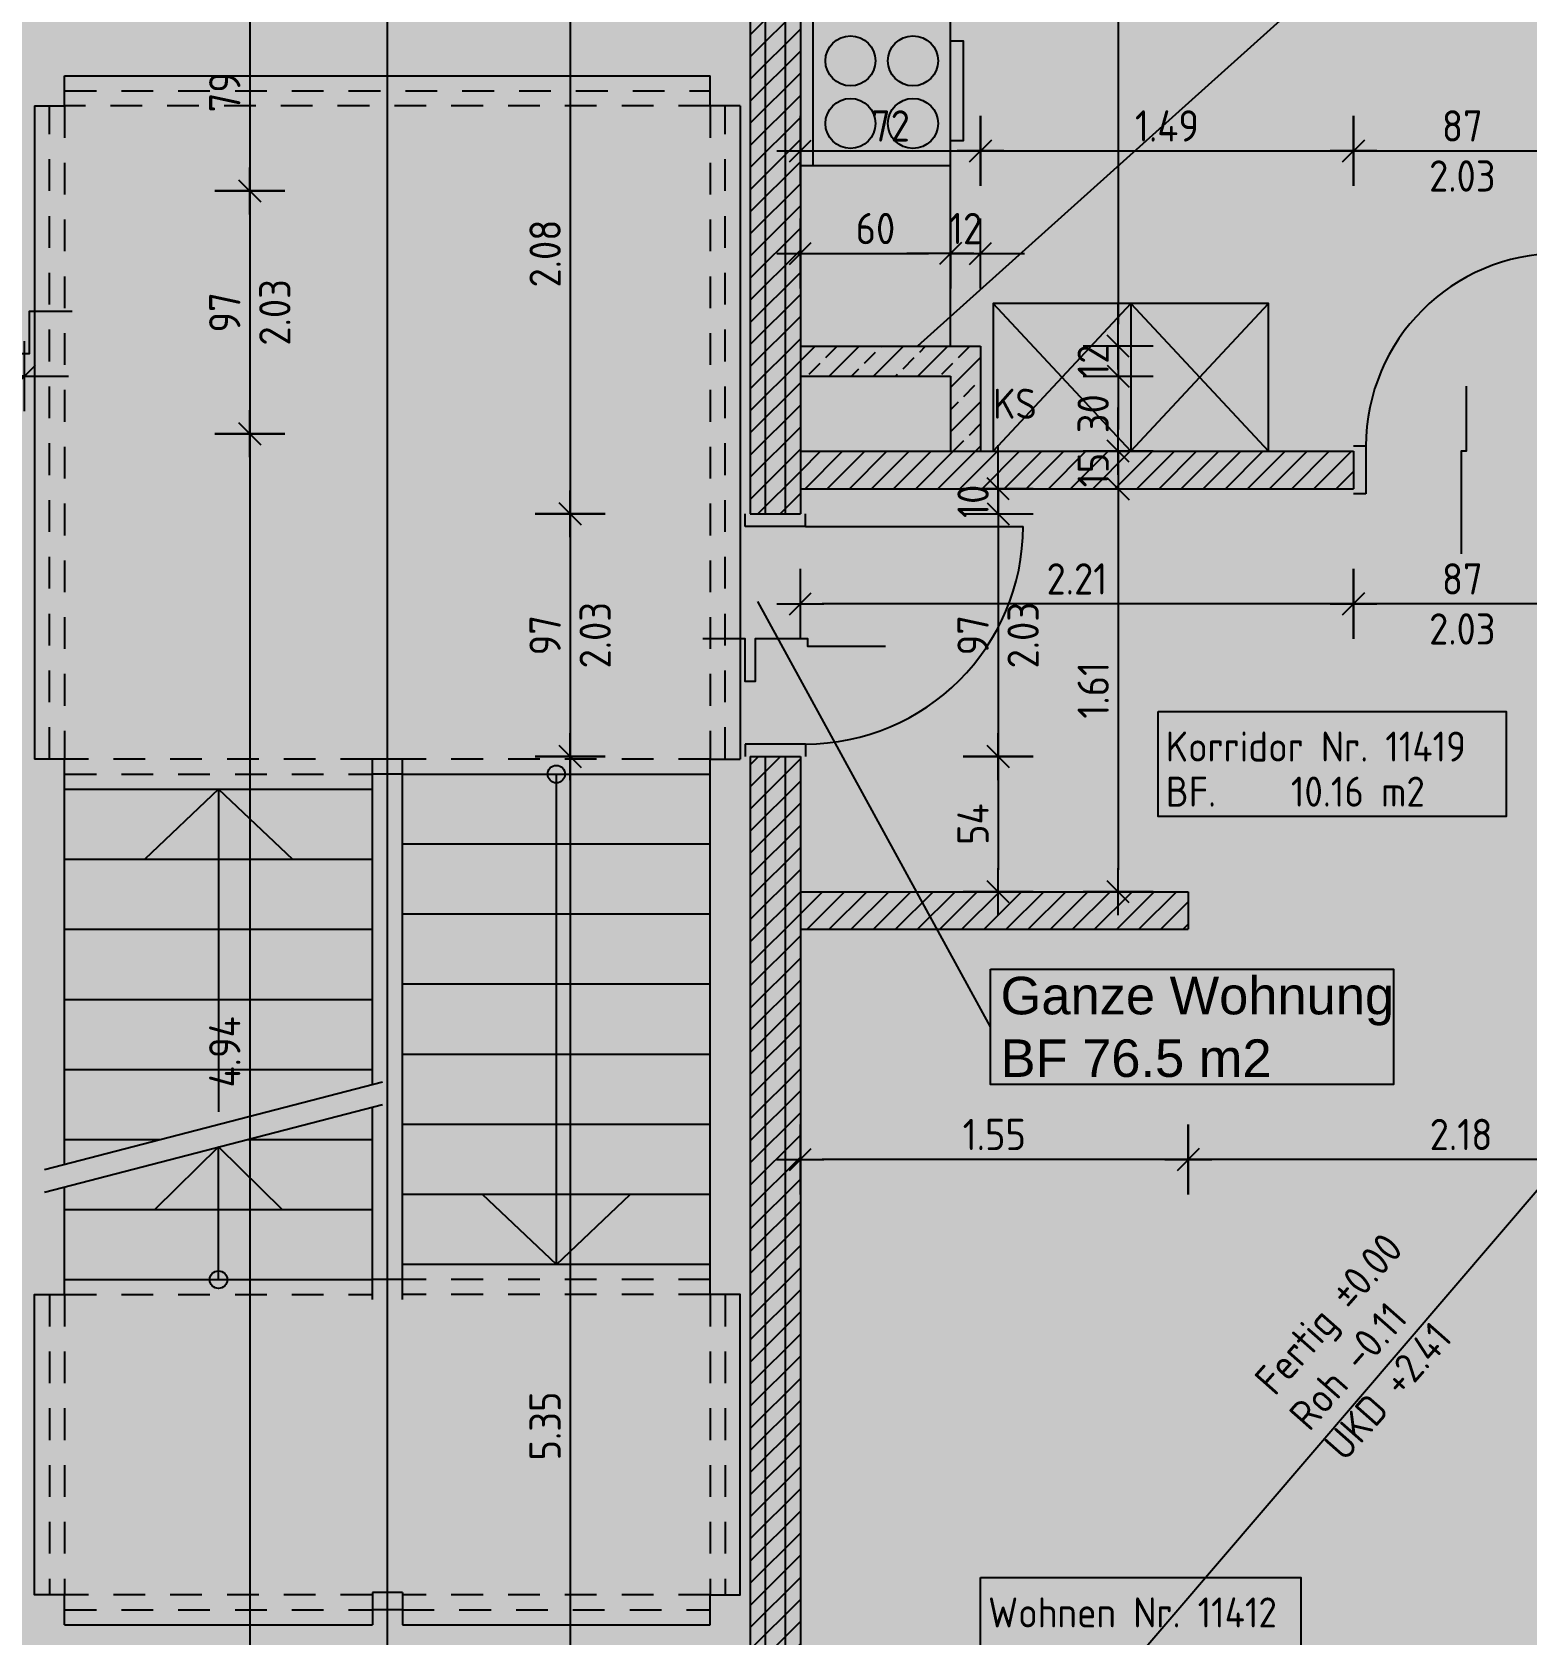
# Model space of a CAD drawing. Header units: metres. Extents: x 1586.5 to 1626.3, y 2286.8 to 2315.7.
# Drawn here: x 1610.22 to 1616.19, y 2297.66 to 2304.07 of the extents above; entities that cross this region are included whole.
import ezdxf

# ---------------------------------------------------------------- set-up
doc = ezdxf.new("R2010")
doc.units = ezdxf.units.M
doc.header["$LTSCALE"] = 0.02
doc.header["$MEASUREMENT"] = 0
doc.linetypes.add('VERDECKT', pattern=[9.525, 6.35, -3.175])
for name, color, linetype in [('BEM', 7, 'Continuous'), ('MOEBEL', 30, 'Continuous'), ('SCHRAFFUR', 8, 'Continuous'), ('SONSTIGES', 7, 'Continuous'), ('TEXT', 7, 'Continuous'), ('TREPPEN', 30, 'Continuous'), ('TUEREN', 35, 'Continuous'), ('WAND INNEN', 7, 'Continuous')]:
    doc.layers.add(name, color=color, linetype=linetype)
doc.layers.add('EBF', color=7, linetype='Continuous', true_color=0x61e5e5)
doc.styles.add('ARIAL', font='ariblk.ttf', dxfattribs={"height": 0.2})
doc.styles.add('SIMPLEX', font='isocp.shx')
doc.styles.add('TEXT', font='isocp.shx', dxfattribs={"height": 0.12})
doc.dimstyles.new('SIMPLEX 1', dxfattribs={"dimscale": 1.25, "dimtxt": 0.1, "dimasz": 0.07, "dimexe": 0.05, "dimexo": 0.05, "dimgap": 0.03, "dimtad": 1, "dimzin": 0, "dimdsep": 46, "dimtxsty": 'SIMPLEX', "dimblk": 'MCAD', "dimcen": 0.05, "dimdle": 0.05, "dimse1": 1, "dimse2": 1, "dimadec": 0, "dimazin": 0, "dimtfac": 1, "dimtix": 1, "dimtmove": 2, "dimatfit": 3, "dimfxl": 1, "dimtolj": 1, "dimtzin": 0, "dimarcsym": 1})
pattern_1 = [(45, (45.89, -0.57), (-0.0441941738, 0.0441941738), [])]

# ---------------------------------------------------------------- blocks, each defined once
blk = doc.blocks.new('MCAD')
at = {"color": 0}
for p, q in [((0, 1.6), (0, -1.6)), ((1.07, 0), (-1.07, 0)), ((0.5, 0.5), (-0.5, -0.5))]:
    blk.add_line(p, q, dxfattribs=at)
blk = doc.blocks.new('*D98')
at = {"layer": 'BEM', "color": 0, "lineweight": -2, "transparency": 16777216}
blk.add_line((1611.09, 2304.1325), (1611.09, 2303.5175), dxfattribs=at)
at = {"layer": 'Defpoints', "color": 0, "transparency": 16777216}
for p in [(1610.19, 2304.22), (1610.19, 2303.43), (1611.09, 2303.43)]:
    blk.add_point(p, dxfattribs=at)
at = {"layer": 'BEM', "color": 0, "lineweight": -2, "transparency": 16777216, "xscale": 0.08750000000000001, "yscale": 0.08750000000000001, "zscale": 0.08750000000000001}
for p, rotation in [((1611.09, 2304.22), 90), ((1611.09, 2303.43), 270)]:
    blk.add_blockref('MCAD', p, dxfattribs=dict(at, rotation=rotation))
at = {"layer": 'BEM', "color": 0, "transparency": 16777216, "insert": (1610.99, 2303.825), "char_height": 0.125, "attachment_point": 5, "rotation": 90, "style": 'SIMPLEX'}
blk.add_mtext('\\A1;79', dxfattribs=at)
blk = doc.blocks.new('*D99')
at = {"layer": 'BEM', "color": 0, "lineweight": -2, "transparency": 16777216}
blk.add_line((1611.09, 2303.3425), (1611.09, 2302.5475), dxfattribs=at)
at = {"layer": 'Defpoints', "color": 0, "transparency": 16777216}
for p in [(1610.19, 2303.43), (1610.19, 2302.46), (1611.09, 2302.46)]:
    blk.add_point(p, dxfattribs=at)
at = {"layer": 'BEM', "color": 0, "lineweight": -2, "transparency": 16777216, "xscale": 0.08750000000000001, "yscale": 0.08750000000000001, "zscale": 0.08750000000000001}
for p, rotation in [((1611.09, 2303.43), 90), ((1611.09, 2302.46), 270)]:
    blk.add_blockref('MCAD', p, dxfattribs=dict(at, rotation=rotation))
at = {"layer": 'BEM', "color": 0, "transparency": 16777216, "char_height": 0.125, "attachment_point": 5, "rotation": 90, "style": 'SIMPLEX'}
for s, insert in [('\\A1;97', (1610.99, 2302.945)), ('\\A1;2.03', (1611.19, 2302.945))]:
    blk.add_mtext(s, dxfattribs=dict(at, insert=insert))
blk = doc.blocks.new('*D100')
at = {"layer": 'BEM', "color": 0, "lineweight": -2, "transparency": 16777216}
blk.add_line((1611.09, 2302.3725), (1611.09, 2297.6075), dxfattribs=at)
at = {"layer": 'Defpoints', "color": 0, "transparency": 16777216}
for p in [(1610.19, 2302.46), (1610.19, 2297.52), (1611.09, 2297.52)]:
    blk.add_point(p, dxfattribs=at)
at = {"layer": 'BEM', "color": 0, "lineweight": -2, "transparency": 16777216, "xscale": 0.08750000000000001, "yscale": 0.08750000000000001, "zscale": 0.08750000000000001}
for p, rotation in [((1611.09, 2302.46), 90), ((1611.09, 2297.52), 270)]:
    blk.add_blockref('MCAD', p, dxfattribs=dict(at, rotation=rotation))
at = {"layer": 'BEM', "color": 0, "transparency": 16777216, "insert": (1610.99, 2299.99), "char_height": 0.125, "attachment_point": 5, "rotation": 90, "style": 'SIMPLEX'}
blk.add_mtext('\\A1;4.94', dxfattribs=at)
blk = doc.blocks.new('*D106')
at = {"layer": 'BEM', "color": 0, "lineweight": -2, "transparency": 16777216}
for p, q in [((1609.9025, 2302.69), (1609.815, 2302.69)), ((1610.19, 2302.69), (1609.99, 2302.69)), ((1610.2775, 2302.69), (1610.365, 2302.69))]:
    blk.add_line(p, q, dxfattribs=at)
at = {"layer": 'Defpoints', "color": 0, "transparency": 16777216}
for p in [(1609.99, 2302.69), (1609.99, 2302.46), (1610.19, 2302.46)]:
    blk.add_point(p, dxfattribs=at)
at = {"layer": 'BEM', "color": 0, "lineweight": -2, "transparency": 16777216, "xscale": 0.08750000000000001, "yscale": 0.08750000000000001, "zscale": 0.08750000000000001}
blk.add_blockref('MCAD', (1609.99, 2302.69), dxfattribs=at)
at = {"layer": 'BEM', "color": 0, "lineweight": -2, "transparency": 16777216, "xscale": 0.08750000000000001, "yscale": 0.08750000000000001, "zscale": 0.08750000000000001, "rotation": 180}
blk.add_blockref('MCAD', (1610.19, 2302.69), dxfattribs=at)
at = {"layer": 'BEM', "color": 0, "transparency": 16777216, "insert": (1610.09, 2302.79), "char_height": 0.125, "attachment_point": 5, "style": 'SIMPLEX'}
blk.add_mtext('\\A1;20', dxfattribs=at)
blk = doc.blocks.new('*D135')
at = {"layer": 'BEM', "color": 0, "lineweight": -2, "transparency": 16777216}
blk.add_line((1612.37, 2304.1325), (1612.37, 2302.2275), dxfattribs=at)
at = {"layer": 'Defpoints', "color": 0, "transparency": 16777216}
for p in [(1613.09, 2304.22), (1612.37, 2302.14), (1613.09, 2302.14)]:
    blk.add_point(p, dxfattribs=at)
at = {"layer": 'BEM', "color": 0, "lineweight": -2, "transparency": 16777216, "xscale": 0.08750000000000001, "yscale": 0.08750000000000001, "zscale": 0.08750000000000001}
for p, rotation in [((1612.37, 2304.22), 90), ((1612.37, 2302.14), 270)]:
    blk.add_blockref('MCAD', p, dxfattribs=dict(at, rotation=rotation))
at = {"layer": 'BEM', "color": 0, "transparency": 16777216, "insert": (1612.27, 2303.18), "char_height": 0.125, "attachment_point": 5, "rotation": 90, "style": 'SIMPLEX'}
blk.add_mtext('\\A1;2.08', dxfattribs=at)
blk = doc.blocks.new('*D136')
at = {"layer": 'BEM', "color": 0, "lineweight": -2, "transparency": 16777216}
blk.add_line((1612.37, 2302.0525), (1612.37, 2301.2575), dxfattribs=at)
at = {"layer": 'Defpoints', "color": 0, "transparency": 16777216}
for p in [(1613.09, 2302.14), (1612.37, 2301.17), (1613.09, 2301.17)]:
    blk.add_point(p, dxfattribs=at)
at = {"layer": 'BEM', "color": 0, "lineweight": -2, "transparency": 16777216, "xscale": 0.08750000000000001, "yscale": 0.08750000000000001, "zscale": 0.08750000000000001}
for p, rotation in [((1612.37, 2302.14), 90), ((1612.37, 2301.17), 270)]:
    blk.add_blockref('MCAD', p, dxfattribs=dict(at, rotation=rotation))
at = {"layer": 'BEM', "color": 0, "transparency": 16777216, "char_height": 0.125, "attachment_point": 5, "rotation": 90, "style": 'SIMPLEX'}
for s, insert in [('\\A1;2.03', (1612.47, 2301.655)), ('\\A1;97', (1612.27, 2301.655))]:
    blk.add_mtext(s, dxfattribs=dict(at, insert=insert))
blk = doc.blocks.new('*D137')
at = {"layer": 'BEM', "color": 0, "lineweight": -2, "transparency": 16777216}
blk.add_line((1612.37, 2301.0825), (1612.37, 2295.9075), dxfattribs=at)
at = {"layer": 'Defpoints', "color": 0, "transparency": 16777216}
for p in [(1613.09, 2301.17), (1612.37, 2295.82), (1613.09, 2295.82)]:
    blk.add_point(p, dxfattribs=at)
at = {"layer": 'BEM', "color": 0, "lineweight": -2, "transparency": 16777216, "xscale": 0.08750000000000001, "yscale": 0.08750000000000001, "zscale": 0.08750000000000001}
for p, rotation in [((1612.37, 2301.17), 90), ((1612.37, 2295.82), 270)]:
    blk.add_blockref('MCAD', p, dxfattribs=dict(at, rotation=rotation))
at = {"layer": 'BEM', "color": 0, "transparency": 16777216, "insert": (1612.27, 2298.495), "char_height": 0.125, "attachment_point": 5, "rotation": 90, "style": 'SIMPLEX'}
blk.add_mtext('\\A1;5.35', dxfattribs=at)
blk = doc.blocks.new('*D154')
at = {"layer": 'BEM', "color": 0, "lineweight": -2, "transparency": 16777216}
blk.add_line((1614.56, 2305.6525), (1614.56, 2302.8975), dxfattribs=at)
at = {"layer": 'Defpoints', "color": 0, "transparency": 16777216}
for p in [(1613.29, 2305.74), (1613.29, 2302.81), (1614.56, 2302.81)]:
    blk.add_point(p, dxfattribs=at)
at = {"layer": 'BEM', "color": 0, "lineweight": -2, "transparency": 16777216, "xscale": 0.08750000000000001, "yscale": 0.08750000000000001, "zscale": 0.08750000000000001}
for p, rotation in [((1614.56, 2305.74), 90), ((1614.56, 2302.81), 270)]:
    blk.add_blockref('MCAD', p, dxfattribs=dict(at, rotation=rotation))
at = {"layer": 'BEM', "color": 0, "transparency": 16777216, "insert": (1614.46, 2304.275), "char_height": 0.125, "attachment_point": 5, "rotation": 90, "style": 'SIMPLEX'}
blk.add_mtext('\\A1;2.93', dxfattribs=at)
blk = doc.blocks.new('*D155')
at = {"layer": 'BEM', "color": 0, "lineweight": -2, "transparency": 16777216}
for p, q in [((1614.56, 2302.8975), (1614.56, 2302.985)), ((1614.56, 2302.81), (1614.56, 2302.69)), ((1614.56, 2302.6025), (1614.56, 2302.515))]:
    blk.add_line(p, q, dxfattribs=at)
at = {"layer": 'Defpoints', "color": 0, "transparency": 16777216}
for p in [(1613.29, 2302.81), (1613.89, 2302.69), (1614.56, 2302.69)]:
    blk.add_point(p, dxfattribs=at)
at = {"layer": 'BEM', "color": 0, "lineweight": -2, "transparency": 16777216, "xscale": 0.08750000000000001, "yscale": 0.08750000000000001, "zscale": 0.08750000000000001}
for p, rotation in [((1614.56, 2302.81), 270), ((1614.56, 2302.69), 90)]:
    blk.add_blockref('MCAD', p, dxfattribs=dict(at, rotation=rotation))
at = {"layer": 'BEM', "color": 0, "transparency": 16777216, "insert": (1614.46, 2302.75), "char_height": 0.125, "attachment_point": 5, "rotation": 90, "style": 'SIMPLEX'}
blk.add_mtext('\\A1;12', dxfattribs=at)
blk = doc.blocks.new('*D156')
at = {"layer": 'BEM', "color": 0, "lineweight": -2, "transparency": 16777216}
blk.add_line((1614.56, 2302.6025), (1614.56, 2302.4775), dxfattribs=at)
at = {"layer": 'Defpoints', "color": 0, "transparency": 16777216}
for p in [(1613.89, 2302.69), (1613.29, 2302.39), (1614.56, 2302.39)]:
    blk.add_point(p, dxfattribs=at)
at = {"layer": 'BEM', "color": 0, "lineweight": -2, "transparency": 16777216, "xscale": 0.08750000000000001, "yscale": 0.08750000000000001, "zscale": 0.08750000000000001}
for p, rotation in [((1614.56, 2302.69), 90), ((1614.56, 2302.39), 270)]:
    blk.add_blockref('MCAD', p, dxfattribs=dict(at, rotation=rotation))
at = {"layer": 'BEM', "color": 0, "transparency": 16777216, "insert": (1614.46, 2302.54), "char_height": 0.125, "attachment_point": 5, "rotation": 90, "style": 'SIMPLEX'}
blk.add_mtext('\\A1;30', dxfattribs=at)
blk = doc.blocks.new('*D157')
at = {"layer": 'BEM', "color": 0, "lineweight": -2, "transparency": 16777216}
for p, q in [((1614.56, 2302.4775), (1614.56, 2302.565)), ((1614.56, 2302.39), (1614.56, 2302.24)), ((1614.56, 2302.1525), (1614.56, 2302.065))]:
    blk.add_line(p, q, dxfattribs=at)
at = {"layer": 'Defpoints', "color": 0, "transparency": 16777216}
for p in [(1613.29, 2302.39), (1613.29, 2302.24), (1614.56, 2302.24)]:
    blk.add_point(p, dxfattribs=at)
at = {"layer": 'BEM', "color": 0, "lineweight": -2, "transparency": 16777216, "xscale": 0.08750000000000001, "yscale": 0.08750000000000001, "zscale": 0.08750000000000001}
for p, rotation in [((1614.56, 2302.39), 270), ((1614.56, 2302.24), 90)]:
    blk.add_blockref('MCAD', p, dxfattribs=dict(at, rotation=rotation))
at = {"layer": 'BEM', "color": 0, "transparency": 16777216, "insert": (1614.46, 2302.315), "char_height": 0.125, "attachment_point": 5, "rotation": 90, "style": 'SIMPLEX'}
blk.add_mtext('\\A1;15', dxfattribs=at)
blk = doc.blocks.new('*D158')
at = {"layer": 'BEM', "color": 0, "lineweight": -2, "transparency": 16777216}
blk.add_line((1614.56, 2302.1525), (1614.56, 2300.7175), dxfattribs=at)
at = {"layer": 'Defpoints', "color": 0, "transparency": 16777216}
for p in [(1613.29, 2302.24), (1613.29, 2300.63), (1614.56, 2300.63)]:
    blk.add_point(p, dxfattribs=at)
at = {"layer": 'BEM', "color": 0, "lineweight": -2, "transparency": 16777216, "xscale": 0.08750000000000001, "yscale": 0.08750000000000001, "zscale": 0.08750000000000001}
for p, rotation in [((1614.56, 2302.24), 90), ((1614.56, 2300.63), 270)]:
    blk.add_blockref('MCAD', p, dxfattribs=dict(at, rotation=rotation))
at = {"layer": 'BEM', "color": 0, "transparency": 16777216, "insert": (1614.46, 2301.435), "char_height": 0.125, "attachment_point": 5, "rotation": 90, "style": 'SIMPLEX'}
blk.add_mtext('\\A1;1.61', dxfattribs=at)
blk = doc.blocks.new('*D159')
at = {"layer": 'BEM', "color": 0, "lineweight": -2, "transparency": 16777216}
blk.add_line((1613.3775, 2303.59), (1613.9225, 2303.59), dxfattribs=at)
at = {"layer": 'Defpoints', "color": 0, "transparency": 16777216}
for p in [(1614.01, 2303.59), (1613.29, 2302.81), (1614.01, 2302.81)]:
    blk.add_point(p, dxfattribs=at)
at = {"layer": 'BEM', "color": 0, "lineweight": -2, "transparency": 16777216, "xscale": 0.08750000000000001, "yscale": 0.08750000000000001, "zscale": 0.08750000000000001, "rotation": 180}
blk.add_blockref('MCAD', (1613.29, 2303.59), dxfattribs=at)
at = {"layer": 'BEM', "color": 0, "lineweight": -2, "transparency": 16777216, "xscale": 0.08750000000000001, "yscale": 0.08750000000000001, "zscale": 0.08750000000000001}
blk.add_blockref('MCAD', (1614.01, 2303.59), dxfattribs=at)
at = {"layer": 'BEM', "color": 0, "transparency": 16777216, "insert": (1613.65, 2303.69), "char_height": 0.125, "attachment_point": 5, "style": 'SIMPLEX'}
blk.add_mtext('\\A1;72', dxfattribs=at)
blk = doc.blocks.new('*D160')
at = {"layer": 'BEM', "color": 0, "lineweight": -2, "transparency": 16777216}
blk.add_line((1614.0975, 2303.59), (1615.4125, 2303.59), dxfattribs=at)
at = {"layer": 'Defpoints', "color": 0, "transparency": 16777216}
for p in [(1615.5, 2303.59), (1614.01, 2302.81), (1615.5, 2302.39)]:
    blk.add_point(p, dxfattribs=at)
at = {"layer": 'BEM', "color": 0, "lineweight": -2, "transparency": 16777216, "xscale": 0.08750000000000001, "yscale": 0.08750000000000001, "zscale": 0.08750000000000001, "rotation": 180}
blk.add_blockref('MCAD', (1614.01, 2303.59), dxfattribs=at)
at = {"layer": 'BEM', "color": 0, "lineweight": -2, "transparency": 16777216, "xscale": 0.08750000000000001, "yscale": 0.08750000000000001, "zscale": 0.08750000000000001}
blk.add_blockref('MCAD', (1615.5, 2303.59), dxfattribs=at)
at = {"layer": 'BEM', "color": 0, "transparency": 16777216, "insert": (1614.755, 2303.69), "char_height": 0.125, "attachment_point": 5, "style": 'SIMPLEX'}
blk.add_mtext('\\A1;1.49', dxfattribs=at)
blk = doc.blocks.new('*D161')
at = {"layer": 'BEM', "color": 0, "lineweight": -2, "transparency": 16777216}
blk.add_line((1615.5875, 2303.59), (1616.2825, 2303.59), dxfattribs=at)
at = {"layer": 'Defpoints', "color": 0, "transparency": 16777216}
for p in [(1616.37, 2303.59), (1615.5, 2302.39), (1616.37, 2302.39)]:
    blk.add_point(p, dxfattribs=at)
at = {"layer": 'BEM', "color": 0, "lineweight": -2, "transparency": 16777216, "xscale": 0.08750000000000001, "yscale": 0.08750000000000001, "zscale": 0.08750000000000001, "rotation": 180}
blk.add_blockref('MCAD', (1615.5, 2303.59), dxfattribs=at)
at = {"layer": 'BEM', "color": 0, "lineweight": -2, "transparency": 16777216, "xscale": 0.08750000000000001, "yscale": 0.08750000000000001, "zscale": 0.08750000000000001}
blk.add_blockref('MCAD', (1616.37, 2303.59), dxfattribs=at)
at = {"layer": 'BEM', "color": 0, "transparency": 16777216, "char_height": 0.125, "attachment_point": 5, "style": 'SIMPLEX'}
for s, insert in [('\\A1;87', (1615.935, 2303.69)), ('\\A1;2.03', (1615.935, 2303.49))]:
    blk.add_mtext(s, dxfattribs=dict(at, insert=insert))
blk = doc.blocks.new('*D190')
at = {"layer": 'BEM', "color": 0, "lineweight": -2, "transparency": 16777216}
blk.add_line((1616.9325, 2299.56), (1614.9275, 2299.56), dxfattribs=at)
at = {"layer": 'Defpoints', "color": 0, "transparency": 16777216}
for p in [(1614.84, 2300.48), (1617.02, 2300.48), (1614.84, 2299.56)]:
    blk.add_point(p, dxfattribs=at)
at = {"layer": 'BEM', "color": 0, "lineweight": -2, "transparency": 16777216, "xscale": 0.08750000000000001, "yscale": 0.08750000000000001, "zscale": 0.08750000000000001, "rotation": 180}
blk.add_blockref('MCAD', (1614.84, 2299.56), dxfattribs=at)
at = {"layer": 'BEM', "color": 0, "lineweight": -2, "transparency": 16777216, "xscale": 0.08750000000000001, "yscale": 0.08750000000000001, "zscale": 0.08750000000000001}
blk.add_blockref('MCAD', (1617.02, 2299.56), dxfattribs=at)
at = {"layer": 'BEM', "color": 0, "transparency": 16777216, "insert": (1615.93, 2299.66), "char_height": 0.125, "attachment_point": 5, "style": 'SIMPLEX'}
blk.add_mtext('\\A1;2.18', dxfattribs=at)
blk = doc.blocks.new('*D191')
at = {"layer": 'BEM', "color": 0, "lineweight": -2, "transparency": 16777216}
blk.add_line((1614.7525, 2299.56), (1613.3775, 2299.56), dxfattribs=at)
at = {"layer": 'Defpoints', "color": 0, "transparency": 16777216}
for p in [(1613.29, 2300.48), (1614.84, 2300.48), (1613.29, 2299.56)]:
    blk.add_point(p, dxfattribs=at)
at = {"layer": 'BEM', "color": 0, "lineweight": -2, "transparency": 16777216, "xscale": 0.08750000000000001, "yscale": 0.08750000000000001, "zscale": 0.08750000000000001, "rotation": 180}
blk.add_blockref('MCAD', (1613.29, 2299.56), dxfattribs=at)
at = {"layer": 'BEM', "color": 0, "lineweight": -2, "transparency": 16777216, "xscale": 0.08750000000000001, "yscale": 0.08750000000000001, "zscale": 0.08750000000000001}
blk.add_blockref('MCAD', (1614.84, 2299.56), dxfattribs=at)
at = {"layer": 'BEM', "color": 0, "transparency": 16777216, "insert": (1614.065, 2299.66), "char_height": 0.125, "attachment_point": 5, "style": 'SIMPLEX'}
blk.add_mtext('\\A1;1.55', dxfattribs=at)
blk = doc.blocks.new('*D195')
at = {"layer": 'BEM', "color": 0, "lineweight": -2, "transparency": 16777216}
blk.add_line((1616.2825, 2301.78), (1615.5875, 2301.78), dxfattribs=at)
at = {"layer": 'Defpoints', "color": 0, "transparency": 16777216}
for p in [(1615.5, 2302.24), (1616.37, 2302.24), (1615.5, 2301.78)]:
    blk.add_point(p, dxfattribs=at)
at = {"layer": 'BEM', "color": 0, "lineweight": -2, "transparency": 16777216, "xscale": 0.08750000000000001, "yscale": 0.08750000000000001, "zscale": 0.08750000000000001, "rotation": 180}
blk.add_blockref('MCAD', (1615.5, 2301.78), dxfattribs=at)
at = {"layer": 'BEM', "color": 0, "lineweight": -2, "transparency": 16777216, "xscale": 0.08750000000000001, "yscale": 0.08750000000000001, "zscale": 0.08750000000000001}
blk.add_blockref('MCAD', (1616.37, 2301.78), dxfattribs=at)
at = {"layer": 'BEM', "color": 0, "transparency": 16777216, "char_height": 0.125, "attachment_point": 5, "style": 'SIMPLEX'}
for s, insert in [('\\A1;87', (1615.935, 2301.88)), ('\\A1;2.03', (1615.935, 2301.68))]:
    blk.add_mtext(s, dxfattribs=dict(at, insert=insert))
blk = doc.blocks.new('*D196')
at = {"layer": 'BEM', "color": 0, "lineweight": -2, "transparency": 16777216}
blk.add_line((1615.4125, 2301.78), (1613.3775, 2301.78), dxfattribs=at)
at = {"layer": 'Defpoints', "color": 0, "transparency": 16777216}
for p in [(1615.5, 2302.24), (1613.29, 2302.14), (1613.29, 2301.78)]:
    blk.add_point(p, dxfattribs=at)
at = {"layer": 'BEM', "color": 0, "lineweight": -2, "transparency": 16777216, "xscale": 0.08750000000000001, "yscale": 0.08750000000000001, "zscale": 0.08750000000000001, "rotation": 180}
blk.add_blockref('MCAD', (1613.29, 2301.78), dxfattribs=at)
at = {"layer": 'BEM', "color": 0, "lineweight": -2, "transparency": 16777216, "xscale": 0.08750000000000001, "yscale": 0.08750000000000001, "zscale": 0.08750000000000001}
blk.add_blockref('MCAD', (1615.5, 2301.78), dxfattribs=at)
at = {"layer": 'BEM', "color": 0, "transparency": 16777216, "insert": (1614.395, 2301.88), "char_height": 0.125, "attachment_point": 5, "style": 'SIMPLEX'}
blk.add_mtext('\\A1;2.21', dxfattribs=at)
blk = doc.blocks.new('*D208')
at = {"layer": 'BEM', "color": 0, "lineweight": -2, "transparency": 16777216}
blk.add_line((1613.3775, 2303.18), (1613.8025, 2303.18), dxfattribs=at)
at = {"layer": 'Defpoints', "color": 0, "transparency": 16777216}
for p in [(1613.89, 2303.18), (1613.29, 2302.81), (1613.89, 2302.69)]:
    blk.add_point(p, dxfattribs=at)
at = {"layer": 'BEM', "color": 0, "lineweight": -2, "transparency": 16777216, "xscale": 0.08750000000000001, "yscale": 0.08750000000000001, "zscale": 0.08750000000000001, "rotation": 180}
blk.add_blockref('MCAD', (1613.29, 2303.18), dxfattribs=at)
at = {"layer": 'BEM', "color": 0, "lineweight": -2, "transparency": 16777216, "xscale": 0.08750000000000001, "yscale": 0.08750000000000001, "zscale": 0.08750000000000001}
blk.add_blockref('MCAD', (1613.89, 2303.18), dxfattribs=at)
at = {"layer": 'BEM', "color": 0, "transparency": 16777216, "insert": (1613.59, 2303.28), "char_height": 0.125, "attachment_point": 5, "style": 'SIMPLEX'}
blk.add_mtext('\\A1;60', dxfattribs=at)
blk = doc.blocks.new('*D209')
at = {"layer": 'BEM', "color": 0, "lineweight": -2, "transparency": 16777216}
for p, q in [((1613.8025, 2303.18), (1613.715, 2303.18)), ((1613.89, 2303.18), (1614.01, 2303.18)), ((1614.0975, 2303.18), (1614.185, 2303.18))]:
    blk.add_line(p, q, dxfattribs=at)
at = {"layer": 'Defpoints', "color": 0, "transparency": 16777216}
for p in [(1614.01, 2303.18), (1614.01, 2302.81), (1613.89, 2302.69)]:
    blk.add_point(p, dxfattribs=at)
at = {"layer": 'BEM', "color": 0, "lineweight": -2, "transparency": 16777216, "xscale": 0.08750000000000001, "yscale": 0.08750000000000001, "zscale": 0.08750000000000001}
blk.add_blockref('MCAD', (1613.89, 2303.18), dxfattribs=at)
at = {"layer": 'BEM', "color": 0, "lineweight": -2, "transparency": 16777216, "xscale": 0.08750000000000001, "yscale": 0.08750000000000001, "zscale": 0.08750000000000001, "rotation": 180}
blk.add_blockref('MCAD', (1614.01, 2303.18), dxfattribs=at)
at = {"layer": 'BEM', "color": 0, "transparency": 16777216, "insert": (1613.95, 2303.28), "char_height": 0.125, "attachment_point": 5, "style": 'SIMPLEX'}
blk.add_mtext('\\A1;12', dxfattribs=at)
blk = doc.blocks.new('*D210')
at = {"layer": 'BEM', "color": 0, "lineweight": -2, "transparency": 16777216}
for p, q in [((1614.08, 2302.3275), (1614.08, 2302.415)), ((1614.08, 2302.24), (1614.08, 2302.14)), ((1614.08, 2302.0525), (1614.08, 2301.965))]:
    blk.add_line(p, q, dxfattribs=at)
at = {"layer": 'Defpoints', "color": 0, "transparency": 16777216}
for p in [(1613.29, 2302.24), (1613.29, 2302.14), (1614.08, 2302.14)]:
    blk.add_point(p, dxfattribs=at)
at = {"layer": 'BEM', "color": 0, "lineweight": -2, "transparency": 16777216, "xscale": 0.08750000000000001, "yscale": 0.08750000000000001, "zscale": 0.08750000000000001}
for p, rotation in [((1614.08, 2302.24), 270), ((1614.08, 2302.14), 90)]:
    blk.add_blockref('MCAD', p, dxfattribs=dict(at, rotation=rotation))
at = {"layer": 'BEM', "color": 0, "transparency": 16777216, "insert": (1613.98, 2302.19), "char_height": 0.125, "attachment_point": 5, "rotation": 90, "style": 'SIMPLEX'}
blk.add_mtext('\\A1;10', dxfattribs=at)
blk = doc.blocks.new('*D211')
at = {"layer": 'BEM', "color": 0, "lineweight": -2, "transparency": 16777216}
blk.add_line((1614.08, 2302.0525), (1614.08, 2301.2575), dxfattribs=at)
at = {"layer": 'Defpoints', "color": 0, "transparency": 16777216}
for p in [(1613.29, 2302.14), (1613.29, 2301.17), (1614.08, 2301.17)]:
    blk.add_point(p, dxfattribs=at)
at = {"layer": 'BEM', "color": 0, "lineweight": -2, "transparency": 16777216, "xscale": 0.08750000000000001, "yscale": 0.08750000000000001, "zscale": 0.08750000000000001}
for p, rotation in [((1614.08, 2302.14), 90), ((1614.08, 2301.17), 270)]:
    blk.add_blockref('MCAD', p, dxfattribs=dict(at, rotation=rotation))
at = {"layer": 'BEM', "color": 0, "transparency": 16777216, "char_height": 0.125, "attachment_point": 5, "rotation": 90, "style": 'SIMPLEX'}
for s, insert in [('\\A1;2.03', (1614.18, 2301.655)), ('\\A1;97', (1613.98, 2301.655))]:
    blk.add_mtext(s, dxfattribs=dict(at, insert=insert))
blk = doc.blocks.new('*D212')
at = {"layer": 'BEM', "color": 0, "lineweight": -2, "transparency": 16777216}
blk.add_line((1614.08, 2301.0825), (1614.08, 2300.7175), dxfattribs=at)
at = {"layer": 'Defpoints', "color": 0, "transparency": 16777216}
for p in [(1613.29, 2301.17), (1613.29, 2300.63), (1614.08, 2300.63)]:
    blk.add_point(p, dxfattribs=at)
at = {"layer": 'BEM', "color": 0, "lineweight": -2, "transparency": 16777216, "xscale": 0.08750000000000001, "yscale": 0.08750000000000001, "zscale": 0.08750000000000001}
for p, rotation in [((1614.08, 2301.17), 90), ((1614.08, 2300.63), 270)]:
    blk.add_blockref('MCAD', p, dxfattribs=dict(at, rotation=rotation))
at = {"layer": 'BEM', "color": 0, "transparency": 16777216, "insert": (1613.98, 2300.9), "char_height": 0.125, "attachment_point": 5, "rotation": 90, "style": 'SIMPLEX'}
blk.add_mtext('\\A1;54', dxfattribs=at)

msp = doc.modelspace()

# ---------------------------------------------------------------- hatches: boundary and pattern name
at = {"layer": 'EBF', "transparency": 33554534}
h = msp.add_hatch(color=256, dxfattribs=at)
h.dxf.hatch_style = 1
h.paths.add_polyline_path([(1621.91, 2306.02), (1613.01, 2306.02), (1613.01, 2304.22), (1610.27, 2304.22), (1610.27, 2308.88), (1601.37, 2308.88), (1601.37, 2295.72), (1610.29, 2295.72), (1610.29, 2297.52), (1612.99, 2297.52), (1612.99, 2295.72), (1621.91, 2295.72)])
at = {"layer": 'SCHRAFFUR'}
h = msp.add_hatch(dxfattribs=at)
h.set_pattern_fill('ANSI31', color=256, scale=0.5, style=0)
h.set_pattern_definition(pattern_1)
h.paths.add_polyline_path([(1613.29, 2304.22), (1613.09, 2304.22), (1613.09, 2302.14), (1613.29, 2302.14)])
h = msp.add_hatch(dxfattribs=at)
h.set_pattern_fill('ANSI33', color=256, scale=0.5, style=0)
h.set_pattern_definition([(45, (45.89, -0.57), (-0.0883883476, 0.0883883476), []), (45, (45.97839, -0.57), (-0.0883883476, 0.0883883476), [0.0625, -0.03125])])
h.paths.add_polyline_path([(1614.01, 2302.81), (1613.29, 2302.81), (1613.29, 2302.69), (1613.89, 2302.69), (1613.89, 2302.39), (1614.01, 2302.39)])
h = msp.add_hatch(dxfattribs=at)
h.set_pattern_fill('ANSI31', color=256, scale=0.5, style=0)
h.set_pattern_definition(pattern_1)
h.paths.add_polyline_path([(1615.5, 2302.24), (1615.5, 2302.39), (1613.29, 2302.39), (1613.29, 2302.24)])
h = msp.add_hatch(dxfattribs=at)
h.set_pattern_fill('ANSI31', color=256, scale=0.5, style=0)
h.set_pattern_definition(pattern_1)
h.paths.add_polyline_path([(1613.09, 2295.82), (1613.29, 2295.82), (1613.29, 2301.17), (1613.09, 2301.17)])
h = msp.add_hatch(dxfattribs=at)
h.set_pattern_fill('ANSI31', color=256, scale=0.5, style=0)
h.set_pattern_definition(pattern_1)
h.paths.add_polyline_path([(1614.84, 2300.48), (1614.84, 2300.63), (1613.29, 2300.63), (1613.29, 2300.48)])

# ---------------------------------------------------------------- linework, layer by layer
at = {"layer": 'MOEBEL'}
for points in [[(1613.89, 2305.74), (1613.29, 2305.74), (1613.29, 2302.81), (1613.89, 2302.81)], [(1614.06, 2302.39), (1615.16, 2302.39), (1615.16, 2302.98), (1614.06, 2302.98)]]:
    msp.add_lwpolyline(points, close=True, dxfattribs=at)
for points in [[(1613.34, 2304.13), (1613.34, 2303.53)], [(1613.89, 2304.03), (1613.94, 2304.03), (1613.94, 2303.63), (1613.89, 2303.63)], [(1613.89, 2303.53), (1613.29, 2303.53)], [(1614.61, 2302.98), (1614.06, 2302.39)], [(1614.61, 2302.39), (1614.06, 2302.98)], [(1614.61, 2302.98), (1614.61, 2302.39)], [(1614.61, 2302.98), (1615.16, 2302.39)], [(1614.61, 2302.39), (1615.16, 2302.98)]]:
    msp.add_lwpolyline(points, dxfattribs=at)
for centre in [(1613.49, 2303.95), (1613.74, 2303.95), (1613.49, 2303.7), (1613.74, 2303.7)]:
    msp.add_circle(centre, 0.1, dxfattribs=at)
at = {"layer": 'SCHRAFFUR'}
for points in [[(1613.15, 2302.14), (1613.15, 2304.22)], [(1613.23, 2302.14), (1613.23, 2304.22)], [(1613.15, 2295.82), (1613.15, 2301.17)], [(1613.23, 2295.82), (1613.23, 2301.17)]]:
    msp.add_lwpolyline(points, dxfattribs=at)
at = {"layer": 'SONSTIGES'}
for points in [[(1613.29, 2296), (1621.63, 2305.74)], [(1617.02, 2305.74), (1613.7576, 2302.81)]]:
    msp.add_lwpolyline(points, dxfattribs=at)
at = {"layer": 'TEXT', "color": 1}
msp.add_line((1614.05, 2300.09), (1613.12, 2301.79), dxfattribs=at)
at = {"layer": 'TEXT'}
for points in [[(1611.64, 2295.18), (1611.64, 2313.1)], [(1609.65, 2302.92), (1609.96, 2302.92), (1609.96, 2302.95), (1610.17, 2302.95), (1610.17, 2302.78), (1610.21, 2302.78), (1610.21, 2302.95), (1610.38, 2302.95)], [(1615.95, 2302.65), (1615.95, 2302.39), (1615.93, 2302.39), (1615.93, 2301.98)], [(1613.63, 2301.61), (1613.32, 2301.61), (1613.32, 2301.64), (1613.11, 2301.64), (1613.11, 2301.47), (1613.07, 2301.47), (1613.07, 2301.64), (1612.9, 2301.64)]]:
    msp.add_lwpolyline(points, dxfattribs=at)
for points in [[(1614.72, 2301.35), (1616.11, 2301.35), (1616.11, 2300.93), (1614.72, 2300.93)], [(1614.01, 2297.89), (1615.29, 2297.89), (1615.29, 2297.47), (1614.01, 2297.47)]]:
    msp.add_lwpolyline(points, close=True, dxfattribs=at)
at = {"layer": 'TEXT', "color": 1}
msp.add_lwpolyline([(1614.05, 2300.32), (1615.66, 2300.32), (1615.66, 2299.86), (1614.05, 2299.86)], close=True, dxfattribs=at)
at = {"layer": 'TREPPEN'}
for points in [[(1610.23, 2303.77), (1610.35, 2303.77), (1610.35, 2303.89)], [(1610.35, 2303.89), (1612.93, 2303.89)], [(1613.05, 2303.77), (1612.93, 2303.77), (1612.93, 2303.89)], [(1610.23, 2303.77), (1610.23, 2301.16)], [(1613.05, 2303.77), (1613.05, 2301.16)], [(1610.35, 2301.16), (1610.23, 2301.16)], [(1610.35, 2299.5407), (1610.35, 2301.16)], [(1611.7, 2301.16), (1611.58, 2301.16)], [(1611.58, 2299.8596), (1611.58, 2301.16)], [(1611.7, 2299), (1611.7, 2301.16)], [(1612.93, 2299.02), (1612.93, 2301.16)], [(1612.93, 2301.16), (1613.05, 2301.16)], [(1611.7, 2301.1), (1611.58, 2301.1)], [(1611.7, 2301.1), (1612.93, 2301.1)], [(1612.315, 2299.14), (1612.315, 2301.1)], [(1610.35, 2301.04), (1611.58, 2301.04)], [(1610.965, 2301.04), (1610.67, 2300.76)], [(1610.965, 2301.04), (1610.965, 2299.75)], [(1610.965, 2301.04), (1611.26, 2300.76)], [(1612.93, 2300.82), (1611.7, 2300.82)], [(1610.35, 2300.76), (1611.58, 2300.76)], [(1612.93, 2300.54), (1611.7, 2300.54)], [(1610.35, 2300.48), (1611.58, 2300.48)], [(1612.93, 2300.26), (1611.7, 2300.26)], [(1610.35, 2300.2), (1611.58, 2300.2)], [(1612.93, 2299.98), (1611.7, 2299.98)], [(1610.35, 2299.92), (1611.58, 2299.92)], [(1610.27, 2299.52), (1611.62, 2299.87)], [(1610.27, 2299.43), (1611.62, 2299.78)], [(1611.58, 2299), (1611.58, 2299.7696)], [(1612.93, 2299.7), (1611.7, 2299.7)], [(1610.35, 2299.64), (1610.7329, 2299.64)], [(1611.08, 2299.64), (1611.58, 2299.64)], [(1610.965, 2299.6102), (1610.71, 2299.36)], [(1610.965, 2299.08), (1610.965, 2299.6102)], [(1610.965, 2299.6102), (1611.22, 2299.36)], [(1610.35, 2299.02), (1610.35, 2299.4507)], [(1610.35, 2299.36), (1611.58, 2299.36)], [(1612.93, 2299.42), (1611.7, 2299.42)], [(1612.315, 2299.14), (1612.02, 2299.42)], [(1612.315, 2299.14), (1612.61, 2299.42)], [(1612.93, 2299.14), (1611.7, 2299.14)], [(1610.35, 2299.08), (1611.58, 2299.08)], [(1611.7, 2299.08), (1611.58, 2299.08)], [(1610.35, 2297.7), (1610.35, 2297.82), (1610.23, 2297.82), (1610.23, 2299.02), (1610.35, 2299.02)], [(1612.93, 2297.7), (1612.93, 2297.82), (1613.05, 2297.82), (1613.05, 2299.02), (1612.93, 2299.02)], [(1611.58, 2297.83), (1611.58, 2297.7)], [(1611.7, 2297.83), (1611.58, 2297.83)], [(1611.7, 2297.83), (1611.7, 2297.7)], [(1611.7, 2297.76), (1611.58, 2297.76)], [(1610.35, 2297.7), (1611.58, 2297.7)], [(1611.7, 2297.7), (1612.93, 2297.7)]]:
    msp.add_lwpolyline(points, dxfattribs=at)
at = {"layer": 'TREPPEN', "linetype": 'VERDECKT'}
for points in [[(1610.35, 2303.83), (1612.93, 2303.83)], [(1610.29, 2301.16), (1610.29, 2303.77)], [(1612.93, 2303.77), (1610.35, 2303.77)], [(1610.35, 2303.77), (1610.35, 2301.16)], [(1612.93, 2303.77), (1612.93, 2301.16)], [(1612.99, 2301.16), (1612.99, 2303.77)], [(1611.58, 2301.16), (1610.35, 2301.16)], [(1612.93, 2301.16), (1611.7, 2301.16)], [(1610.35, 2301.1), (1611.58, 2301.1)], [(1612.93, 2299.08), (1611.7, 2299.08)], [(1610.29, 2299.02), (1610.29, 2297.82)], [(1610.35, 2299.02), (1611.58, 2299.02)], [(1610.35, 2299.02), (1610.35, 2297.82)], [(1612.93, 2299.02), (1611.7, 2299.02)], [(1612.93, 2299.02), (1612.93, 2297.82)], [(1612.99, 2299.02), (1612.99, 2297.82)], [(1611.58, 2297.82), (1610.35, 2297.82)], [(1610.35, 2297.76), (1611.58, 2297.76)], [(1612.93, 2297.82), (1611.7, 2297.82)], [(1611.7, 2297.76), (1612.93, 2297.76)]]:
    msp.add_lwpolyline(points, dxfattribs=at)
at = {"layer": 'TREPPEN'}
for centre in [(1612.315, 2301.1), (1610.965, 2299.08)]:
    msp.add_circle(centre, 0.035, dxfattribs=at)
at = {"layer": 'TUEREN'}
for p, q in [((1615.55, 2302.41), (1615.5, 2302.41)), ((1615.55, 2302.41), (1615.55, 2302.22)), ((1615.55, 2302.22), (1615.5, 2302.22)), ((1613.07, 2302.09), (1613.07, 2302.14)), ((1613.31, 2302.09), (1613.31, 2302.14)), ((1613.31, 2302.09), (1613.07, 2302.09)), ((1613.07, 2301.22), (1613.07, 2301.17)), ((1613.31, 2301.22), (1613.07, 2301.22)), ((1613.31, 2301.22), (1613.31, 2301.17))]:
    msp.add_line(p, q, dxfattribs=at)
at = {"layer": 'TUEREN', "linetype": 'ByBlock'}
msp.add_line((1613.31, 2302.09), (1614.18, 2302.09), dxfattribs=at)
for centre, radius, start, end in [((1616.32, 2302.41), 0.77, 90, 180), ((1613.31, 2302.09), 0.87, 270, 0)]:
    msp.add_arc(centre, radius, start, end, dxfattribs=at)
at = {"layer": 'WAND INNEN'}
for points in [[(1613.29, 2305.74), (1613.29, 2302.14)], [(1613.09, 2304.22), (1613.09, 2302.14)], [(1613.29, 2302.81), (1614.01, 2302.81)], [(1614.01, 2302.81), (1614.01, 2302.39)], [(1613.29, 2302.69), (1613.89, 2302.69)], [(1613.89, 2302.69), (1613.89, 2302.39)], [(1613.29, 2302.39), (1615.5, 2302.39)], [(1615.5, 2302.39), (1615.5, 2302.24)], [(1613.29, 2302.24), (1615.5, 2302.24)], [(1613.09, 2302.14), (1613.29, 2302.14)], [(1613.09, 2301.17), (1613.29, 2301.17)], [(1613.09, 2301.17), (1613.09, 2295.82)], [(1613.29, 2301.17), (1613.29, 2295.82)], [(1613.29, 2300.63), (1614.84, 2300.63)], [(1614.84, 2300.63), (1614.84, 2300.48)], [(1613.29, 2300.48), (1614.84, 2300.48)]]:
    msp.add_lwpolyline(points, dxfattribs=at)

# ---------------------------------------------------------------- texts
at = {"layer": 'TEXT', "style": 'TEXT'}
for s, p in [('KS', (1614.06, 2302.52)), ('Korridor Nr. 11419', (1614.75, 2301.15)), ('BF.', (1614.75, 2300.97)), ('10.16 m2', (1615.25, 2300.97)), ('Wohnen Nr. 11412', (1614.04, 2297.69))]:
    msp.add_text(s, height=0.12, dxfattribs=at).set_placement(p)
for s, p in [('Fertig ±0.00', (1615.1862, 2298.6101)), ('Roh -0.11', (1615.3236, 2298.4689)), ('UKD +2.41', (1615.4654, 2298.3485))]:
    msp.add_text(s, height=0.12, rotation=48.54291, dxfattribs=at).set_placement(p)
at = {"layer": 'TEXT', "color": 1, "insert": (1614.09, 2300.29), "char_height": 0.15, "attachment_point": 1, "style": 'ARIAL'}
msp.add_mtext_dynamic_manual_height_columns('{\\fArial|b0|i0|c0|p34;Ganze Wohnung\\PBF 76.5 m2}', width=5.8, gutter_width=1, heights=[0], dxfattribs=at)

# ---------------------------------------------------------------- dimensions: what is measured, and where the dimension line sits
at = {"layer": 'BEM'}
for base, p1, p2, picture, middle in [((1614.56, 2302.81), (1613.29, 2305.74), (1613.29, 2302.81), '*D154', (1614.46, 2304.275)), ((1612.37, 2302.14), (1613.09, 2304.22), (1613.09, 2302.14), '*D135', (1612.27, 2303.18)), ((1611.09, 2297.52), (1610.19, 2302.46), (1610.19, 2297.52), '*D100', (1610.99, 2299.99)), ((1614.56, 2300.63), (1613.29, 2302.24), (1613.29, 2300.63), '*D158', (1614.46, 2301.435)), ((1612.37, 2295.82), (1613.09, 2301.17), (1613.09, 2295.82), '*D137', (1612.27, 2298.495))]:
    dim = msp.add_linear_dim(base=base, p1=p1, p2=p2, angle=90, dimstyle='SIMPLEX 1', dxfattribs=at)
    dim.commit()
    dim.dimension.update_dxf_attribs({"geometry": picture, "text_midpoint": middle})
for base, p1, p2, picture, middle in [((1611.09, 2303.43), (1610.19, 2304.22), (1610.19, 2303.43), '*D98', (1610.99, 2303.825)), ((1614.56, 2302.69), (1613.29, 2302.81), (1613.89, 2302.69), '*D155', (1614.46, 2302.75)), ((1614.56, 2302.39), (1613.89, 2302.69), (1613.29, 2302.39), '*D156', (1614.46, 2302.54)), ((1614.56, 2302.24), (1613.29, 2302.39), (1613.29, 2302.24), '*D157', (1614.46, 2302.315)), ((1614.08, 2302.14), (1613.29, 2302.24), (1613.29, 2302.14), '*D210', (1613.98, 2302.19)), ((1614.08, 2300.63), (1613.29, 2301.17), (1613.29, 2300.63), '*D212', (1613.98, 2300.9))]:
    dim = msp.add_linear_dim(base=base, p1=p1, p2=p2, angle=90, dimstyle='SIMPLEX 1', override={"dimdec": 0, "dimlfac": 100}, dxfattribs=at)
    dim.commit()
    dim.dimension.update_dxf_attribs({"geometry": picture, "text_midpoint": middle})
for base, p1, p2, picture, middle in [((1614.01, 2303.59), (1613.29, 2302.81), (1614.01, 2302.81), '*D159', (1613.65, 2303.69)), ((1613.89, 2303.18), (1613.29, 2302.81), (1613.89, 2302.69), '*D208', (1613.59, 2303.28)), ((1614.01, 2303.18), (1613.89, 2302.69), (1614.01, 2302.81), '*D209', (1613.95, 2303.28)), ((1609.99, 2302.69), (1610.19, 2302.46), (1609.99, 2302.46), '*D106', (1610.09, 2302.79))]:
    dim = msp.add_linear_dim(base=base, p1=p1, p2=p2, dimstyle='SIMPLEX 1', override={"dimdec": 0, "dimlfac": 100}, dxfattribs=at)
    dim.commit()
    dim.dimension.update_dxf_attribs({"geometry": picture, "text_midpoint": middle})
for base, p1, p2, picture, middle in [((1615.5, 2303.59), (1614.01, 2302.81), (1615.5, 2302.39), '*D160', (1614.755, 2303.69)), ((1613.29, 2301.78), (1615.5, 2302.24), (1613.29, 2302.14), '*D196', (1614.395, 2301.88)), ((1613.29, 2299.56), (1614.84, 2300.48), (1613.29, 2300.48), '*D191', (1614.065, 2299.66)), ((1614.84, 2299.56), (1617.02, 2300.48), (1614.84, 2300.48), '*D190', (1615.93, 2299.66))]:
    dim = msp.add_linear_dim(base=base, p1=p1, p2=p2, dimstyle='SIMPLEX 1', dxfattribs=at)
    dim.commit()
    dim.dimension.update_dxf_attribs({"geometry": picture, "text_midpoint": middle})
for base, p1, p2, picture, middle in [((1616.37, 2303.59), (1615.5, 2302.39), (1616.37, 2302.39), '*D161', (1615.935, 2303.59)), ((1615.5, 2301.78), (1616.37, 2302.24), (1615.5, 2302.24), '*D195', (1615.935, 2301.78))]:
    dim = msp.add_linear_dim(base=base, p1=p1, p2=p2, text='<>\\X2.03', dimstyle='SIMPLEX 1', override={"dimdec": 0, "dimlfac": 100}, dxfattribs=at)
    dim.commit()
    dim.dimension.update_dxf_attribs({"geometry": picture, "text_midpoint": middle})
for base, p1, p2, picture, middle in [((1611.09, 2302.46), (1610.19, 2303.43), (1610.19, 2302.46), '*D99', (1611.09, 2302.945)), ((1612.37, 2301.17), (1613.09, 2302.14), (1613.09, 2301.17), '*D136', (1612.37, 2301.655)), ((1614.08, 2301.17), (1613.29, 2302.14), (1613.29, 2301.17), '*D211', (1614.08, 2301.655))]:
    dim = msp.add_linear_dim(base=base, p1=p1, p2=p2, angle=90, text='<>\\X2.03', dimstyle='SIMPLEX 1', override={"dimdec": 0, "dimlfac": 100}, dxfattribs=at)
    dim.commit()
    dim.dimension.update_dxf_attribs({"geometry": picture, "text_midpoint": middle})

doc.saveas('drawing.dxf')
